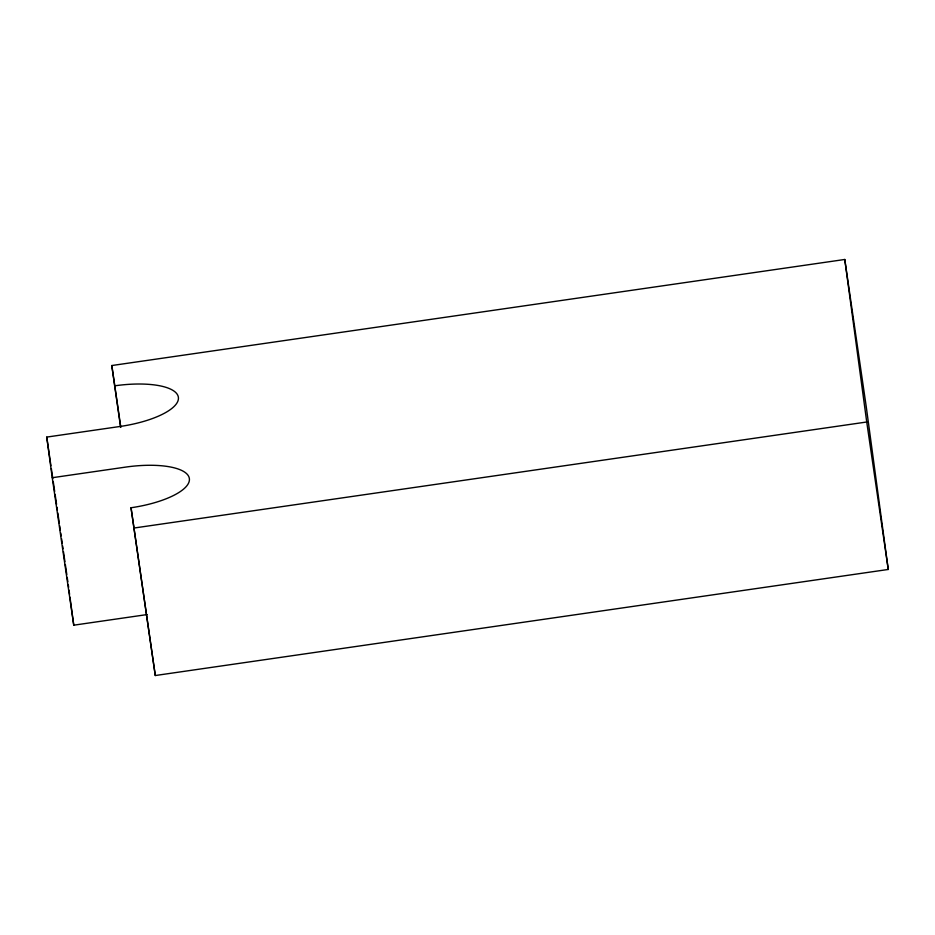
<?xml version="1.0" encoding="UTF-8"?>
<svg xmlns="http://www.w3.org/2000/svg" width="935" height="935" viewBox="0 0 935 935"><rect width="100%" height="100%" fill="white"/><g stroke="black" fill="none" stroke-linecap="round" stroke-linejoin="round"><path stroke-width="1.4" d="M120.615 427.365L111.803 365.538L844.772 259.474L866.278 406.935L888.25 569.462L155.292 675.526L131.029 507.752A61.722 20.5 -8.3 0 0 189.361 478.591A61.722 20.5 -8.3 0 0 125.535 467.114L52.243 477.715L73.76 625.188L147.052 614.576M52.243 477.715L46.75 437.089L120.042 426.477A61.722 20.5 -8.3 0 0 178.375 397.328A61.722 20.5 -8.3 0 0 114.549 385.851M133.775 528.065L866.733 422.001L844.772 259.474M866.733 422.001L888.25 569.462M111.803 365.538L120.79 427.096M131.029 507.752L155.292 675.526M46.75 437.089L50.922 465.724M51.343 468.587L52.804 478.603M53.225 481.467L54.686 491.494M55.107 494.358L56.567 504.374M56.988 507.237L57.397 510.101M57.818 512.964L59.279 522.992M59.7 525.856L60.331 530.145M60.74 533.008L61.161 535.872M61.581 538.735L62.201 543.036M62.622 545.9L63.042 548.763M63.463 551.627L64.924 561.643M65.333 564.506L66.806 574.534M67.215 577.398L67.846 581.687M68.267 584.55L68.641 587.355M69.015 590.16L69.587 594.356M69.961 597.161L73.76 625.188"/></g></svg>
